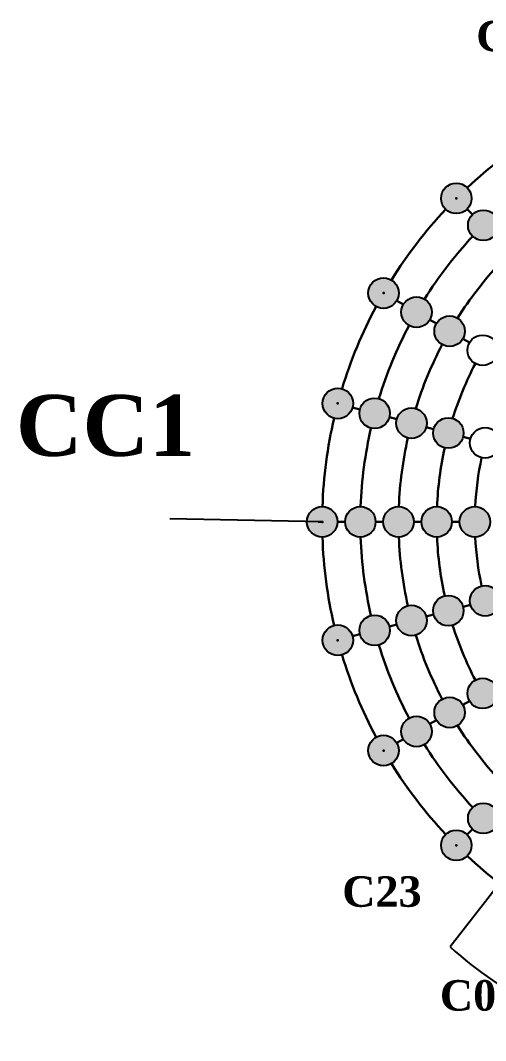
# Model space of a CAD drawing. Header units: inches. Extents: x 53 to 275, y 28 to 179.
# Drawn here: x 52.94 to 68.18, y 29.57 to 63.02 of the extents above; entities that cross this region are included whole.
import ezdxf

# ---------------------------------------------------------------- set-up
doc = ezdxf.new("R2010")
doc.units = ezdxf.units.IN
doc.header["$MEASUREMENT"] = 0

msp = doc.modelspace()

# ---------------------------------------------------------------- hatches: boundary and pattern name
h = msp.add_hatch(color=4)
h.set_gradient(color1=(238, 242, 13), color2=(238, 242, 13), one_color=1, tint=0.5)
h.paths.add_polyline_path([(73.903, 42.161, 1), (72.903, 42.161, 1)])
h.paths.add_polyline_path([(73.019, 41.278, 1), (72.019, 41.278, 1)])
h.paths.add_polyline_path([(72.136, 40.394, 1), (71.136, 40.394, 1)])
h.paths.add_polyline_path([(71.252, 39.51, 1), (70.252, 39.51, 1)])
h.paths.add_polyline_path([(70.368, 38.626, 1), (69.368, 38.626, 1)])
h.paths.add_polyline_path([(69.484, 37.742, 1), (68.484, 37.742, 1)])
h.paths.add_polyline_path([(68.6, 36.858, 1), (67.6, 36.858, 1)])
h.paths.add_polyline_path([(67.716, 35.974, 1), (66.716, 35.974, 1)])
h.paths.add_polyline_path([(65.332, 39.081, 1), (64.332, 39.081, 1)])
h.paths.add_polyline_path([(66.415, 39.706, 1), (65.415, 39.706, 1)])
h.paths.add_polyline_path([(67.497, 40.331, 1), (66.497, 40.331, 1)])
h.paths.add_polyline_path([(68.58, 40.956, 1), (67.58, 40.956, 1)])
h.paths.add_polyline_path([(69.662, 41.581, 1), (68.662, 41.581, 1)])
h.paths.add_polyline_path([(70.745, 42.206, 1), (69.745, 42.206, 1)])
h.paths.add_polyline_path([(71.828, 42.831, 1), (70.828, 42.831, 1)])
h.paths.add_polyline_path([(69.871, 44.316, 1), (68.871, 44.316, 1)])
h.paths.add_polyline_path([(68.663, 43.993, 1), (67.663, 43.993, 1)])
h.paths.add_polyline_path([(67.456, 43.669, 1), (66.456, 43.669, 1)])
h.paths.add_polyline_path([(66.249, 43.346, 1), (65.249, 43.346, 1)])
h.paths.add_polyline_path([(65.041, 43.022, 1), (64.041, 43.022, 1)])
h.paths.add_polyline_path([(63.834, 42.699, 1), (62.834, 42.699, 1)])
h.paths.add_polyline_path([(68.323, 46.581, 1), (67.323, 46.581, 1)])
h.paths.add_polyline_path([(67.073, 46.581, 1), (66.073, 46.581, 1)])
h.paths.add_polyline_path([(65.823, 46.581, 1), (64.823, 46.581, 1)])
h.paths.add_polyline_path([(64.573, 46.581, 1), (63.573, 46.581, 1)])
h.paths.add_polyline_path([(63.323, 46.581, 1), (62.323, 46.581, 1)])
h.paths.add_polyline_path([(63.834, 50.463, 1), (62.834, 50.463, 1)])
h.paths.add_polyline_path([(65.041, 50.14, 1), (64.041, 50.14, 1)])
h.paths.add_polyline_path([(66.249, 49.816, 1), (65.249, 49.816, 1)])
h.paths.add_polyline_path([(67.456, 49.493, 1), (66.456, 49.493, 1)])
h.paths.add_polyline_path([(65.332, 54.081, 1), (64.332, 54.081, 1)])
h.paths.add_polyline_path([(66.415, 53.456, 1), (65.415, 53.456, 1)])
h.paths.add_polyline_path([(67.497, 52.831, 1), (66.497, 52.831, 1)])
h.paths.add_polyline_path([(67.716, 57.187, 1), (66.716, 57.187, 1)])
h.paths.add_polyline_path([(68.6, 56.304, 1), (67.6, 56.304, 1)])
h.paths.add_polyline_path([(70.823, 59.571, 1), (69.823, 59.571, 1)])

# ---------------------------------------------------------------- linework, layer by layer
at = {"lineweight": 30}
for p, q in [((67.57, 56.834), (67.746, 56.657)), ((65.482, 53.706), (65.265, 53.831)), ((66.564, 53.081), (66.348, 53.206)), ((67.647, 52.456), (67.43, 52.581)), ((64.058, 50.269), (63.817, 50.334)), ((65.266, 49.946), (65.024, 50.01)), ((66.473, 49.622), (66.232, 49.687)), ((67.68, 49.298), (67.439, 49.363)), ((62.686, 46.581), (62.823, 46.581)), ((63.323, 46.581), (63.573, 46.581)), ((64.573, 46.581), (64.823, 46.581)), ((65.823, 46.581), (66.073, 46.581)), ((67.073, 46.581), (67.323, 46.581)), ((67.439, 43.799), (67.68, 43.863)), ((66.232, 43.475), (66.473, 43.54)), ((65.024, 43.152), (65.266, 43.216)), ((63.817, 42.828), (64.058, 42.893)), ((67.43, 40.581), (67.647, 40.706)), ((66.348, 39.956), (66.564, 40.081)), ((65.265, 39.331), (65.482, 39.456)), ((67.746, 36.505), (67.57, 36.328))]:
    msp.add_line(p, q, dxfattribs=at)
at = {"color": 4}
msp.add_line((62.823, 46.581), (57.829, 46.684), dxfattribs=at)
at = {"color": 1}
msp.add_line((77.823, 46.576), (67.017, 32.647), dxfattribs=at)
at = {"color": 4}
for centre in [(67.216, 57.187), (68.1, 56.304), (64.832, 54.081), (65.915, 53.456), (66.997, 52.831), (68.08, 52.206), (63.334, 50.463), (64.541, 50.14), (65.749, 49.816), (66.956, 49.493), (68.163, 49.169), (62.823, 46.581), (64.073, 46.581), (65.323, 46.581), (66.573, 46.581), (67.823, 46.581), (68.163, 43.993), (66.956, 43.669), (65.749, 43.346), (64.541, 43.022), (63.334, 42.699), (68.08, 40.956), (66.997, 40.331), (65.915, 39.706), (64.832, 39.081), (68.1, 36.858), (67.216, 35.974)]:
    msp.add_circle(centre, 0.5, dxfattribs=at)
at = {"lineweight": 30}
for radius, start, end in [(15, 121.9099, 133.0901), (15, 136.9099, 148.0901), (13.75, 137.0836, 147.9164), (12.5, 137.292, 147.708), (15, 151.9099, 163.0901), (13.75, 152.0836, 162.9164), (12.5, 152.292, 162.708), (11.25, 152.5467, 162.4533), (15, 166.9099, 178.0901), (13.75, 167.0836, 177.9164), (12.5, 167.292, 177.708), (11.25, 167.5467, 177.4533), (10, 167.8651, 177.1349), (15, 181.9099, 193.0901), (13.75, 182.0836, 192.9164), (12.5, 182.292, 192.708), (11.25, 182.5467, 192.4533), (10, 182.8651, 192.1349), (11.25, 197.5467, 207.4533), (12.5, 197.292, 207.708), (13.75, 197.0836, 207.9164), (15, 196.9099, 208.0901), (12.5, 212.292, 222.708), (13.75, 212.0836, 222.9164), (15, 211.9099, 223.0901), (15, 226.9099, 238.0901)]:
    msp.add_arc((77.823, 46.581), radius, start, end, dxfattribs=at)
at = {"color": 1}
msp.add_arc((75.414, 41.839), 12.45, 227.5894, 260.1793, dxfattribs=at)
at = {"lineweight": 30}
for p in [(67.216, 57.187), (64.832, 54.081), (63.334, 50.463), (62.823, 46.581), (63.334, 42.699), (64.832, 39.081), (67.216, 35.974)]:
    msp.add_point(p, dxfattribs=at)

# ---------------------------------------------------------------- texts
at = {"color": 1, "attachment_point": 1}
for s, insert, char_height, width in [('{\\fTimes New Roman|b1|i0|c0|p18;C16}', (67.868, 63.011), 1, 2.68846), ('{\\fTimes New Roman|b1|i0|c0|p18;CC1}', (52.788, 50.744), 2, 5.46482), ('{\\fTimes New Roman|b1|i0|c0|p18;C23}', (63.479, 34.96), 1, 3.08995), ('{\\fTimes New Roman|b1|i0|c0|p18;C0}', (66.677, 31.554), 1, 1.78792)]:
    msp.add_mtext(s, dxfattribs=dict(at, insert=insert, char_height=char_height, width=width))

doc.saveas('drawing.dxf')
